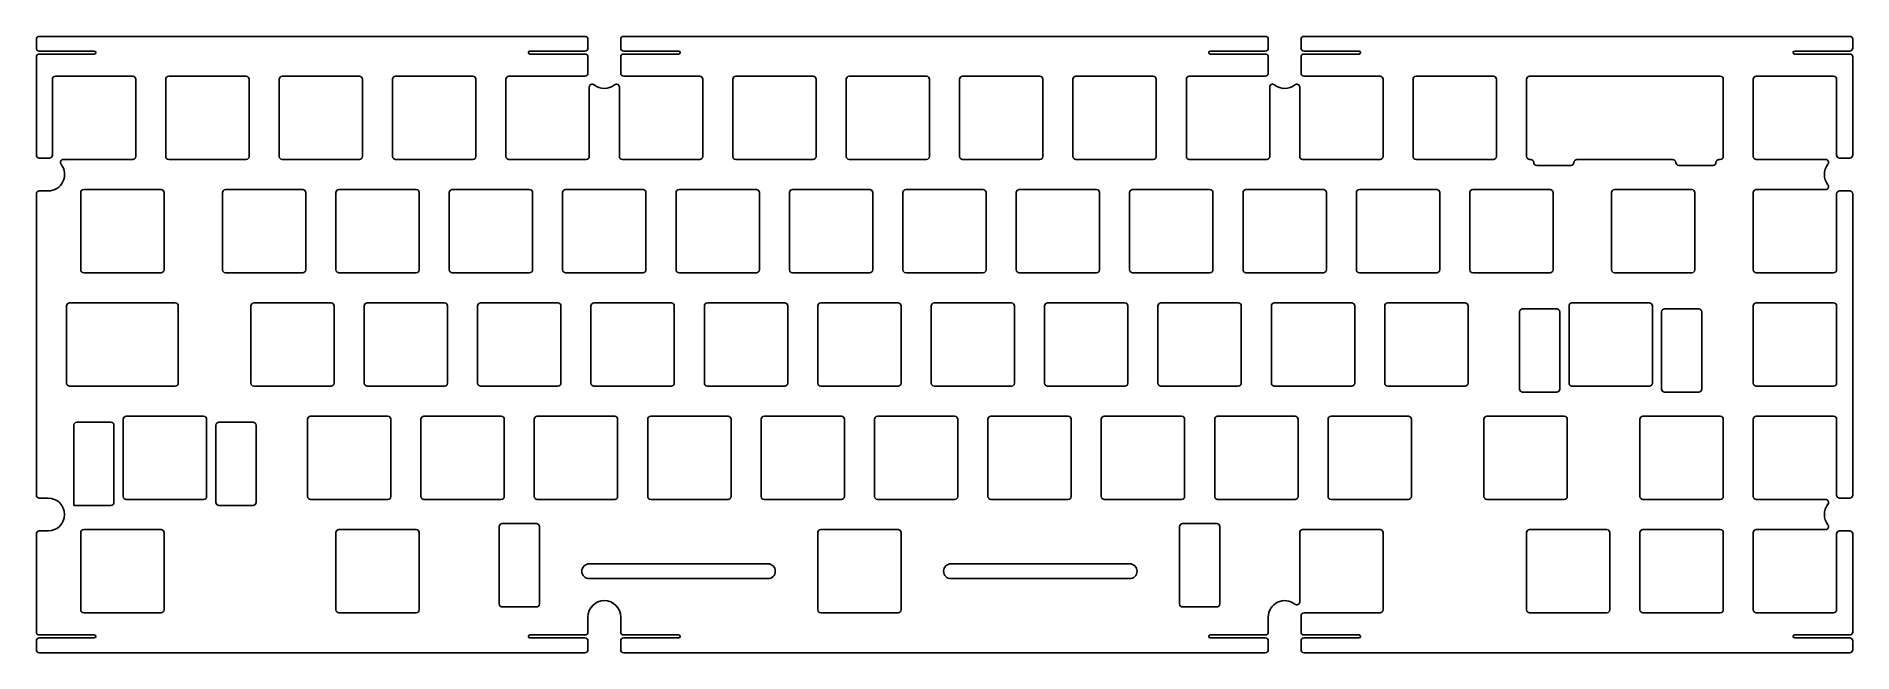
# Model space of a CAD drawing. Header units: millimetres. Extents: x 0 to 305, y -277 to -173.
import ezdxf

# ---------------------------------------------------------------- set-up
doc = ezdxf.new("R2010")
doc.units = ezdxf.units.MM

msp = doc.modelspace()

# ---------------------------------------------------------------- linework, layer by layer
at = {"color": 7, "linetype": 'Continuous', "lineweight": 25}
for p, q in [((-0.17, -175.37), (-0.17, -173.9)), ((92, -173.4), (0.33, -173.4)), ((92.5, -175.37), (92.5, -173.9)), ((98, -173.9), (98, -175.37)), ((206.3, -173.4), (98.5, -173.4)), ((206.8, -175.37), (206.8, -173.9)), ((212.3, -173.9), (212.3, -175.37)), ((304.48, -173.4), (212.8, -173.4)), ((304.98, -175.37), (304.98, -173.9)), ((-0.17, -193.37), (-0.17, -176.87)), ((0.33, -175.87), (9.57, -175.87)), ((9.57, -176.37), (0.33, -176.37)), ((82.75, -175.87), (92, -175.87)), ((92, -176.37), (82.75, -176.37)), ((92.5, -179.6), (92.5, -176.87)), ((98, -176.87), (98, -179.6)), ((98.5, -175.87), (107.75, -175.87)), ((107.75, -176.37), (98.5, -176.37)), ((197.05, -175.87), (206.3, -175.87)), ((206.3, -176.37), (197.05, -176.37)), ((206.8, -179.6), (206.8, -176.87)), ((212.3, -176.87), (212.3, -179.6)), ((212.8, -175.87), (222.05, -175.87)), ((222.05, -176.37), (212.8, -176.37)), ((295.23, -175.87), (304.48, -175.87)), ((304.48, -176.37), (295.23, -176.37)), ((304.98, -193.37), (304.98, -176.87)), ((2.52, -193.37), (2.52, -180.6)), ((3.02, -180.1), (16.02, -180.1)), ((16.52, -180.6), (16.52, -193.6)), ((21.57, -193.6), (21.57, -180.6)), ((22.07, -180.1), (35.08, -180.1)), ((35.58, -180.6), (35.58, -193.6)), ((40.62, -193.6), (40.62, -180.6)), ((41.12, -180.1), (54.12, -180.1)), ((54.62, -180.6), (54.62, -193.6)), ((59.67, -193.6), (59.67, -180.6)), ((60.17, -180.1), (73.17, -180.1)), ((73.67, -180.6), (73.67, -193.6)), ((78.72, -193.6), (78.72, -180.6)), ((79.22, -180.1), (92, -180.1)), ((92.72, -181.94), (92.72, -193.6)), ((97.78, -193.6), (97.78, -181.94)), ((98.5, -180.1), (111.28, -180.1)), ((111.78, -180.6), (111.78, -193.6)), ((116.83, -193.6), (116.83, -180.6)), ((117.33, -180.1), (130.32, -180.1)), ((130.82, -180.6), (130.82, -193.6)), ((135.88, -193.6), (135.88, -180.6)), ((136.38, -180.1), (149.38, -180.1)), ((149.88, -180.6), (149.88, -193.6)), ((154.93, -193.6), (154.93, -180.6)), ((155.43, -180.1), (168.43, -180.1)), ((168.93, -180.6), (168.93, -193.6)), ((173.97, -193.6), (173.97, -180.6)), ((174.47, -180.1), (187.47, -180.1)), ((187.97, -180.6), (187.97, -193.6)), ((193.03, -193.6), (193.03, -180.6)), ((193.53, -180.1), (206.3, -180.1)), ((207.03, -181.94), (207.03, -193.6)), ((212.07, -193.6), (212.07, -181.94)), ((212.8, -180.1), (225.57, -180.1)), ((226.07, -180.6), (226.07, -193.6)), ((231.12, -193.6), (231.12, -180.6)), ((231.62, -180.1), (244.62, -180.1)), ((245.12, -180.6), (245.12, -193.6)), ((250.18, -193.6), (250.18, -180.6)), ((250.68, -180.1), (282.73, -180.1)), ((283.23, -180.6), (283.23, -193.6)), ((288.27, -193.6), (288.27, -180.6)), ((288.77, -180.1), (301.77, -180.1)), ((302.27, -180.6), (302.27, -193.37)), ((0.33, -193.87), (2.02, -193.87)), ((16.02, -194.1), (4.37, -194.1)), ((35.08, -194.1), (22.07, -194.1)), ((54.12, -194.1), (41.12, -194.1)), ((73.17, -194.1), (60.17, -194.1)), ((92.22, -194.1), (79.22, -194.1)), ((111.28, -194.1), (98.28, -194.1)), ((130.32, -194.1), (117.33, -194.1)), ((149.38, -194.1), (136.38, -194.1)), ((168.43, -194.1), (155.43, -194.1)), ((187.47, -194.1), (174.47, -194.1)), ((206.53, -194.1), (193.53, -194.1)), ((225.57, -194.1), (212.57, -194.1)), ((244.62, -194.1), (231.62, -194.1)), ((250.89, -194.1), (250.68, -194.1)), ((257.64, -195.1), (251.89, -195.1)), ((274.76, -194.1), (258.64, -194.1)), ((281.51, -195.1), (275.76, -195.1)), ((282.73, -194.1), (282.51, -194.1)), ((300.43, -194.1), (288.77, -194.1)), ((302.77, -193.87), (304.48, -193.87)), ((-0.17, -199.87), (-0.17, -250.52)), ((1.82, -199.37), (0.33, -199.37)), ((7.29, -212.65), (7.29, -199.65)), ((7.79, -199.15), (20.79, -199.15)), ((21.29, -199.65), (21.29, -212.65)), ((31.1, -212.65), (31.1, -199.65)), ((31.6, -199.15), (44.6, -199.15)), ((45.1, -199.65), (45.1, -212.65)), ((50.15, -212.65), (50.15, -199.65)), ((50.65, -199.15), (63.65, -199.15)), ((64.15, -199.65), (64.15, -212.65)), ((69.2, -212.65), (69.2, -199.65)), ((69.7, -199.15), (82.7, -199.15)), ((83.2, -199.65), (83.2, -212.65)), ((88.25, -212.65), (88.25, -199.65)), ((88.75, -199.15), (101.75, -199.15)), ((102.25, -199.65), (102.25, -212.65)), ((107.3, -212.65), (107.3, -199.65)), ((107.8, -199.15), (120.8, -199.15)), ((121.3, -199.65), (121.3, -212.65)), ((126.35, -212.65), (126.35, -199.65)), ((126.85, -199.15), (139.85, -199.15)), ((140.35, -199.65), (140.35, -212.65)), ((145.4, -212.65), (145.4, -199.65)), ((145.9, -199.15), (158.9, -199.15)), ((159.4, -199.65), (159.4, -212.65)), ((164.45, -212.65), (164.45, -199.65)), ((164.95, -199.15), (177.95, -199.15)), ((178.45, -199.65), (178.45, -212.65)), ((183.5, -212.65), (183.5, -199.65)), ((184, -199.15), (197, -199.15)), ((197.5, -199.65), (197.5, -212.65)), ((202.55, -212.65), (202.55, -199.65)), ((203.05, -199.15), (216.05, -199.15)), ((216.55, -199.65), (216.55, -212.65)), ((221.6, -212.65), (221.6, -199.65)), ((222.1, -199.15), (235.1, -199.15)), ((235.6, -199.65), (235.6, -212.65)), ((240.65, -212.65), (240.65, -199.65)), ((241.15, -199.15), (254.15, -199.15)), ((254.65, -199.65), (254.65, -212.65)), ((264.46, -212.65), (264.46, -199.65)), ((264.96, -199.15), (277.96, -199.15)), ((278.46, -199.65), (278.46, -212.65)), ((288.27, -212.65), (288.27, -199.65)), ((288.77, -199.15), (300.43, -199.15)), ((302.27, -199.87), (302.27, -212.65)), ((304.48, -199.37), (302.77, -199.37)), ((304.98, -250.52), (304.98, -199.87)), ((20.79, -213.15), (7.79, -213.15)), ((44.6, -213.15), (31.6, -213.15)), ((63.65, -213.15), (50.65, -213.15)), ((82.7, -213.15), (69.7, -213.15)), ((101.75, -213.15), (88.75, -213.15)), ((120.8, -213.15), (107.8, -213.15)), ((139.85, -213.15), (126.85, -213.15)), ((158.9, -213.15), (145.9, -213.15)), ((177.95, -213.15), (164.95, -213.15)), ((197, -213.15), (184, -213.15)), ((216.05, -213.15), (203.05, -213.15)), ((235.1, -213.15), (222.1, -213.15)), ((254.15, -213.15), (241.15, -213.15)), ((277.96, -213.15), (264.96, -213.15)), ((301.77, -213.15), (288.77, -213.15)), ((4.91, -231.7), (4.91, -218.7)), ((5.41, -218.2), (23.17, -218.2)), ((23.67, -218.7), (23.67, -231.7)), ((35.86, -231.7), (35.86, -218.7)), ((36.36, -218.2), (49.36, -218.2)), ((49.86, -218.7), (49.86, -231.7)), ((54.91, -231.7), (54.91, -218.7)), ((55.41, -218.2), (68.41, -218.2)), ((68.91, -218.7), (68.91, -231.7)), ((73.96, -231.7), (73.96, -218.7)), ((74.46, -218.2), (87.46, -218.2)), ((87.96, -218.7), (87.96, -231.7)), ((93.01, -231.7), (93.01, -218.7)), ((93.51, -218.2), (106.51, -218.2)), ((107.01, -218.7), (107.01, -231.7)), ((112.06, -231.7), (112.06, -218.7)), ((112.56, -218.2), (125.56, -218.2)), ((126.06, -218.7), (126.06, -231.7)), ((131.11, -231.7), (131.11, -218.7)), ((131.61, -218.2), (144.61, -218.2)), ((145.11, -218.7), (145.11, -231.7)), ((150.16, -231.7), (150.16, -218.7)), ((150.66, -218.2), (163.66, -218.2)), ((164.16, -218.7), (164.16, -231.7)), ((169.21, -231.7), (169.21, -218.7)), ((169.71, -218.2), (182.71, -218.2)), ((183.21, -218.7), (183.21, -231.7)), ((188.26, -231.7), (188.26, -218.7)), ((188.76, -218.2), (201.76, -218.2)), ((202.26, -218.7), (202.26, -231.7)), ((207.31, -231.7), (207.31, -218.7)), ((207.81, -218.2), (220.81, -218.2)), ((221.31, -218.7), (221.31, -231.7)), ((226.36, -231.7), (226.36, -218.7)), ((226.86, -218.2), (239.86, -218.2)), ((240.36, -218.7), (240.36, -231.7)), ((249.01, -232.7), (249.01, -219.7)), ((249.51, -219.2), (255.26, -219.2)), ((255.76, -219.7), (255.76, -232.7)), ((257.32, -231.7), (257.32, -218.7)), ((257.82, -218.2), (270.82, -218.2)), ((271.32, -218.7), (271.32, -231.7)), ((272.88, -232.7), (272.88, -219.7)), ((273.38, -219.2), (279.13, -219.2)), ((279.63, -219.7), (279.63, -232.7)), ((288.27, -231.7), (288.27, -218.7)), ((288.77, -218.2), (301.77, -218.2)), ((302.27, -218.7), (302.27, -231.7)), ((23.17, -232.2), (5.41, -232.2)), ((49.36, -232.2), (36.36, -232.2)), ((68.41, -232.2), (55.41, -232.2)), ((87.46, -232.2), (74.46, -232.2)), ((106.51, -232.2), (93.51, -232.2)), ((125.56, -232.2), (112.56, -232.2)), ((144.61, -232.2), (131.61, -232.2)), ((163.66, -232.2), (150.66, -232.2)), ((182.71, -232.2), (169.71, -232.2)), ((201.76, -232.2), (188.76, -232.2)), ((220.81, -232.2), (207.81, -232.2)), ((239.86, -232.2), (226.86, -232.2)), ((255.26, -233.2), (249.51, -233.2)), ((270.82, -232.2), (257.82, -232.2)), ((279.13, -233.2), (273.38, -233.2)), ((301.77, -232.2), (288.77, -232.2)), ((14.43, -250.75), (14.43, -237.75)), ((14.93, -237.25), (27.93, -237.25)), ((28.43, -237.75), (28.43, -250.75)), ((45.39, -250.75), (45.39, -237.75)), ((45.89, -237.25), (58.89, -237.25)), ((59.39, -237.75), (59.39, -250.75)), ((64.44, -250.75), (64.44, -237.75)), ((64.94, -237.25), (77.94, -237.25)), ((78.44, -237.75), (78.44, -250.75)), ((83.49, -250.75), (83.49, -237.75)), ((83.99, -237.25), (96.99, -237.25)), ((97.49, -237.75), (97.49, -250.75)), ((102.54, -250.75), (102.54, -237.75)), ((103.04, -237.25), (116.04, -237.25)), ((116.54, -237.75), (116.54, -250.75)), ((121.59, -250.75), (121.59, -237.75)), ((122.09, -237.25), (135.09, -237.25)), ((135.59, -237.75), (135.59, -250.75)), ((140.64, -250.75), (140.64, -237.75)), ((141.14, -237.25), (154.14, -237.25)), ((154.64, -237.75), (154.64, -250.75)), ((159.69, -250.75), (159.69, -237.75)), ((160.19, -237.25), (173.19, -237.25)), ((173.69, -237.75), (173.69, -250.75)), ((178.74, -250.75), (178.74, -237.75)), ((179.24, -237.25), (192.24, -237.25)), ((192.74, -237.75), (192.74, -250.75)), ((197.79, -250.75), (197.79, -237.75)), ((198.29, -237.25), (211.29, -237.25)), ((211.79, -237.75), (211.79, -250.75)), ((216.84, -250.75), (216.84, -237.75)), ((217.34, -237.25), (230.34, -237.25)), ((230.84, -237.75), (230.84, -250.75)), ((243.03, -250.75), (243.03, -237.75)), ((243.53, -237.25), (256.53, -237.25)), ((257.03, -237.75), (257.03, -250.75)), ((269.23, -250.75), (269.23, -237.75)), ((269.73, -237.25), (282.73, -237.25)), ((283.23, -237.75), (283.23, -250.75)), ((288.27, -250.75), (288.27, -237.75)), ((288.77, -237.25), (301.77, -237.25)), ((302.27, -237.75), (302.27, -250.52)), ((6.12, -252.25), (6.12, -238.75)), ((6.62, -238.25), (12.37, -238.25)), ((12.87, -238.75), (12.87, -251.75)), ((29.99, -251.75), (29.99, -238.75)), ((30.49, -238.25), (36.24, -238.25)), ((36.74, -238.75), (36.74, -251.75)), ((0.33, -251.02), (1.82, -251.02)), ((12.37, -252.25), (6.12, -252.25)), ((27.93, -251.25), (14.93, -251.25)), ((36.24, -252.25), (30.49, -252.25)), ((58.89, -251.25), (45.89, -251.25)), ((77.94, -251.25), (64.94, -251.25)), ((96.99, -251.25), (83.99, -251.25)), ((116.04, -251.25), (103.04, -251.25)), ((135.09, -251.25), (122.09, -251.25)), ((154.14, -251.25), (141.14, -251.25)), ((173.19, -251.25), (160.19, -251.25)), ((192.24, -251.25), (179.24, -251.25)), ((211.29, -251.25), (198.29, -251.25)), ((230.34, -251.25), (217.34, -251.25)), ((256.53, -251.25), (243.53, -251.25)), ((282.73, -251.25), (269.73, -251.25)), ((300.43, -251.25), (288.77, -251.25)), ((302.77, -251.02), (304.48, -251.02)), ((7.79, -256.3), (20.79, -256.3)), ((50.65, -256.3), (63.65, -256.3)), ((77.59, -268.8), (77.59, -255.8)), ((78.09, -255.3), (83.84, -255.3)), ((84.34, -255.8), (84.34, -268.8)), ((131.61, -256.3), (144.61, -256.3)), ((191.89, -268.8), (191.89, -255.8)), ((192.39, -255.3), (198.14, -255.3)), ((198.64, -255.8), (198.64, -268.8)), ((212.57, -256.3), (225.57, -256.3)), ((250.68, -256.3), (263.68, -256.3)), ((269.73, -256.3), (282.73, -256.3)), ((288.77, -256.3), (300.43, -256.3)), ((-0.17, -257.02), (-0.17, -273.52)), ((1.82, -256.52), (0.33, -256.52)), ((7.29, -269.8), (7.29, -256.8)), ((21.29, -256.8), (21.29, -269.8)), ((50.15, -269.8), (50.15, -256.8)), ((64.15, -256.8), (64.15, -269.8)), ((131.11, -269.8), (131.11, -256.8)), ((145.11, -256.8), (145.11, -269.8)), ((212.07, -268.45), (212.07, -256.8)), ((226.07, -256.8), (226.07, -269.8)), ((250.18, -269.8), (250.18, -256.8)), ((264.18, -256.8), (264.18, -269.8)), ((269.23, -269.8), (269.23, -256.8)), ((283.23, -256.8), (283.23, -269.8)), ((288.27, -269.8), (288.27, -256.8)), ((302.27, -257.02), (302.27, -269.8)), ((304.48, -256.52), (302.77, -256.52)), ((304.98, -257.02), (304.98, -273.52)), ((92.72, -262.05), (122.72, -262.05)), ((153.5, -262.05), (183.5, -262.05)), ((122.72, -264.55), (92.72, -264.55)), ((183.5, -264.55), (153.5, -264.55)), ((20.79, -270.3), (7.79, -270.3)), ((63.65, -270.3), (50.65, -270.3)), ((78.09, -269.3), (83.84, -269.3)), ((92.5, -273.52), (92.5, -271)), ((98, -271), (98, -273.52)), ((144.61, -270.3), (131.61, -270.3)), ((192.39, -269.3), (198.14, -269.3)), ((206.8, -273.52), (206.8, -271)), ((212.3, -270.8), (212.3, -273.52)), ((225.57, -270.3), (212.8, -270.3)), ((263.68, -270.3), (250.68, -270.3)), ((282.73, -270.3), (269.73, -270.3)), ((301.77, -270.3), (288.77, -270.3)), ((0.33, -274.02), (9.57, -274.02)), ((9.57, -274.52), (0.33, -274.52)), ((82.75, -274.02), (92, -274.02)), ((92, -274.52), (82.75, -274.52)), ((98.5, -274.02), (107.75, -274.02)), ((107.75, -274.52), (98.5, -274.52)), ((197.05, -274.02), (206.3, -274.02)), ((206.3, -274.52), (197.05, -274.52)), ((212.8, -274.02), (222.05, -274.02)), ((222.05, -274.52), (212.8, -274.52)), ((295.23, -274.02), (304.48, -274.02)), ((304.48, -274.52), (295.23, -274.52)), ((-0.17, -275.02), (-0.17, -276.5)), ((92, -277), (0.33, -277)), ((92.5, -276.5), (92.5, -275.02)), ((98, -275.02), (98, -276.5)), ((206.3, -277), (98.5, -277)), ((206.8, -276.5), (206.8, -275.02)), ((212.3, -275.02), (212.3, -276.5)), ((304.48, -277), (212.8, -277)), ((304.98, -275.02), (304.98, -276.5))]:
    msp.add_line(p, q, dxfattribs=at)
for centre, radius, start, end in [((0.33, -173.9), 0.5, 90, 180), ((92, -173.9), 0.5, 0, 90), ((98.5, -173.9), 0.5, 90, 180), ((206.3, -173.9), 0.5, 0, 90), ((212.8, -173.9), 0.5, 90, 180), ((304.48, -173.9), 0.5, 0, 90), ((0.33, -175.37), 0.5, 180, 270), ((0.33, -176.87), 0.5, 90, 180), ((9.57, -176.12), 0.25, 270, 90), ((82.75, -176.12), 0.25, 90, 270), ((92, -175.37), 0.5, 270, 0), ((92, -176.87), 0.5, 360, 90), ((98.5, -175.37), 0.5, 180, 270), ((98.5, -176.87), 0.5, 90, 180), ((107.75, -176.12), 0.25, 270, 90), ((197.05, -176.12), 0.25, 90, 270), ((206.3, -175.37), 0.5, 270, 0), ((206.3, -176.87), 0.5, 0, 90), ((212.8, -175.37), 0.5, 180, 270), ((212.8, -176.87), 0.5, 90, 180), ((222.05, -176.12), 0.25, 270, 90), ((295.23, -176.12), 0.25, 90, 270), ((304.48, -175.37), 0.5, 270, 0), ((304.48, -176.87), 0.5, 0, 90), ((92, -179.6), 0.5, 270, 0), ((98.5, -179.6), 0.5, 180, 270), ((206.3, -179.6), 0.5, 270, 360), ((212.8, -179.6), 0.5, 180, 270), ((3.02, -180.6), 0.5, 90, 180), ((16.02, -180.6), 0.5, 0, 90), ((22.07, -180.6), 0.5, 90, 180), ((35.08, -180.6), 0.5, 0, 90), ((41.12, -180.6), 0.5, 90, 180), ((54.12, -180.6), 0.5, 0, 90), ((60.17, -180.6), 0.5, 90, 180), ((73.17, -180.6), 0.5, 0, 90), ((79.22, -180.6), 0.5, 90, 180), ((93.22, -181.94), 0.5, 51.4588, 180), ((95.25, -179.4), 2.75, 231.4588, 308.5412), ((97.28, -181.94), 0.5, 360, 128.5412), ((111.28, -180.6), 0.5, 0, 90), ((117.33, -180.6), 0.5, 90, 180), ((130.32, -180.6), 0.5, 0, 90), ((136.38, -180.6), 0.5, 90, 180), ((149.38, -180.6), 0.5, 0, 90), ((155.43, -180.6), 0.5, 90, 180), ((168.43, -180.6), 0.5, 0, 90), ((174.47, -180.6), 0.5, 90, 180), ((187.47, -180.6), 0.5, 0, 90), ((193.53, -180.6), 0.5, 90, 180), ((207.53, -181.94), 0.5, 51.4588, 180), ((209.55, -179.4), 2.75, 231.4588, 308.5412), ((211.57, -181.94), 0.5, 360, 128.5412), ((225.57, -180.6), 0.5, 0, 90), ((231.62, -180.6), 0.5, 90, 180), ((244.62, -180.6), 0.5, 0, 90), ((250.68, -180.6), 0.5, 90, 180), ((282.73, -180.6), 0.5, 0, 90), ((288.77, -180.6), 0.5, 90, 180), ((301.77, -180.6), 0.5, 0, 90), ((0.33, -193.37), 0.5, 180, 270), ((1.82, -196.62), 2.75, 270, 38.5412), ((2.02, -193.37), 0.5, 270, 360), ((4.37, -194.6), 0.5, 90, 218.5412), ((16.02, -193.6), 0.5, 270, 0), ((22.07, -193.6), 0.5, 180, 270), ((35.08, -193.6), 0.5, 270, 0), ((41.12, -193.6), 0.5, 180, 270), ((54.12, -193.6), 0.5, 270, 0), ((60.17, -193.6), 0.5, 180, 270), ((73.17, -193.6), 0.5, 270, 0), ((79.22, -193.6), 0.5, 180, 270), ((92.22, -193.6), 0.5, 270, 0), ((98.28, -193.6), 0.5, 180, 270), ((111.28, -193.6), 0.5, 270, 0), ((117.33, -193.6), 0.5, 180, 270), ((130.32, -193.6), 0.5, 270, 0), ((136.38, -193.6), 0.5, 180, 270), ((149.38, -193.6), 0.5, 270, 0), ((155.43, -193.6), 0.5, 180, 270), ((168.43, -193.6), 0.5, 270, 0), ((174.47, -193.6), 0.5, 180, 270), ((187.47, -193.6), 0.5, 270, 0), ((193.53, -193.6), 0.5, 180, 270), ((206.53, -193.6), 0.5, 270, 0), ((212.57, -193.6), 0.5, 180, 270), ((225.57, -193.6), 0.5, 270, 0), ((231.62, -193.6), 0.5, 180, 270), ((244.62, -193.6), 0.5, 270, 0), ((250.68, -193.6), 0.5, 180, 270), ((250.89, -194.6), 0.5, 0, 90), ((251.89, -194.6), 0.5, 180, 270), ((257.64, -194.6), 0.5, 270, 0), ((258.64, -194.6), 0.5, 90, 180), ((274.76, -194.6), 0.5, 0, 90), ((275.76, -194.6), 0.5, 180, 270), ((281.51, -194.6), 0.5, 270, 0), ((282.51, -194.6), 0.5, 90, 180), ((282.73, -193.6), 0.5, 270, 0), ((288.77, -193.6), 0.5, 180, 270), ((302.98, -196.62), 2.75, 141.4588, 218.5412), ((300.43, -194.6), 0.5, 321.4588, 90), ((302.77, -193.37), 0.5, 180, 270), ((304.48, -193.37), 0.5, 270, 360), ((300.43, -198.65), 0.5, 270, 38.5412), ((0.33, -199.87), 0.5, 90, 180), ((7.79, -199.65), 0.5, 90, 180), ((20.79, -199.65), 0.5, 0, 90), ((31.6, -199.65), 0.5, 90, 180), ((44.6, -199.65), 0.5, 0, 90), ((50.65, -199.65), 0.5, 90, 180), ((63.65, -199.65), 0.5, 0, 90), ((69.7, -199.65), 0.5, 90, 180), ((82.7, -199.65), 0.5, 0, 90), ((88.75, -199.65), 0.5, 90, 180), ((101.75, -199.65), 0.5, 0, 90), ((107.8, -199.65), 0.5, 90, 180), ((120.8, -199.65), 0.5, 0, 90), ((126.85, -199.65), 0.5, 90, 180), ((139.85, -199.65), 0.5, 360, 90), ((145.9, -199.65), 0.5, 90, 180), ((158.9, -199.65), 0.5, 360, 90), ((164.95, -199.65), 0.5, 90, 180), ((177.95, -199.65), 0.5, 360, 90), ((184, -199.65), 0.5, 90, 180), ((197, -199.65), 0.5, 360, 90), ((203.05, -199.65), 0.5, 90, 180), ((216.05, -199.65), 0.5, 360, 90), ((222.1, -199.65), 0.5, 90, 180), ((235.1, -199.65), 0.5, 360, 90), ((241.15, -199.65), 0.5, 90, 180), ((254.15, -199.65), 0.5, 360, 90), ((264.96, -199.65), 0.5, 90, 180), ((277.96, -199.65), 0.5, 360, 90), ((288.77, -199.65), 0.5, 90, 180), ((302.77, -199.87), 0.5, 90, 180), ((304.48, -199.87), 0.5, 360, 90), ((7.79, -212.65), 0.5, 180, 270), ((20.79, -212.65), 0.5, 270, 0), ((31.6, -212.65), 0.5, 180, 270), ((44.6, -212.65), 0.5, 270, 0), ((50.65, -212.65), 0.5, 180, 270), ((63.65, -212.65), 0.5, 270, 0), ((69.7, -212.65), 0.5, 180, 270), ((82.7, -212.65), 0.5, 270, 360), ((88.75, -212.65), 0.5, 180, 270), ((101.75, -212.65), 0.5, 270, 0), ((107.8, -212.65), 0.5, 180, 270), ((120.8, -212.65), 0.5, 270, 0), ((126.85, -212.65), 0.5, 180, 270), ((139.85, -212.65), 0.5, 270, 0), ((145.9, -212.65), 0.5, 180, 270), ((158.9, -212.65), 0.5, 270, 0), ((164.95, -212.65), 0.5, 180, 270), ((177.95, -212.65), 0.5, 270, 0), ((184, -212.65), 0.5, 180, 270), ((197, -212.65), 0.5, 270, 0), ((203.05, -212.65), 0.5, 180, 270), ((216.05, -212.65), 0.5, 270, 0), ((222.1, -212.65), 0.5, 180, 270), ((235.1, -212.65), 0.5, 270, 0), ((241.15, -212.65), 0.5, 180, 270), ((254.15, -212.65), 0.5, 270, 0), ((264.96, -212.65), 0.5, 180, 270), ((277.96, -212.65), 0.5, 270, 0), ((288.77, -212.65), 0.5, 180, 270), ((301.77, -212.65), 0.5, 270, 0), ((5.41, -218.7), 0.5, 90, 180), ((23.17, -218.7), 0.5, 0, 90), ((36.36, -218.7), 0.5, 90, 180), ((49.36, -218.7), 0.5, 0, 90), ((55.41, -218.7), 0.5, 90, 180), ((68.41, -218.7), 0.5, 0, 90), ((74.46, -218.7), 0.5, 90, 180), ((87.46, -218.7), 0.5, 0, 90), ((93.51, -218.7), 0.5, 90, 180), ((106.51, -218.7), 0.5, 0, 90), ((112.56, -218.7), 0.5, 90, 180), ((125.56, -218.7), 0.5, 0, 90), ((131.61, -218.7), 0.5, 90, 180), ((144.61, -218.7), 0.5, 0, 90), ((150.66, -218.7), 0.5, 90, 180), ((163.66, -218.7), 0.5, 0, 90), ((169.71, -218.7), 0.5, 90, 180), ((182.71, -218.7), 0.5, 0, 90), ((188.76, -218.7), 0.5, 90, 180), ((201.76, -218.7), 0.5, 0, 90), ((207.81, -218.7), 0.5, 90, 180), ((220.81, -218.7), 0.5, 0, 90), ((226.86, -218.7), 0.5, 90, 180), ((239.86, -218.7), 0.5, 0, 90), ((249.51, -219.7), 0.5, 90, 180), ((255.26, -219.7), 0.5, 0, 90), ((257.82, -218.7), 0.5, 90, 180), ((270.82, -218.7), 0.5, 0, 90), ((273.38, -219.7), 0.5, 90, 180), ((279.13, -219.7), 0.5, 0, 90), ((288.77, -218.7), 0.5, 90, 180), ((301.77, -218.7), 0.5, 0, 90), ((5.41, -231.7), 0.5, 180, 270), ((23.17, -231.7), 0.5, 270, 0), ((36.36, -231.7), 0.5, 180, 270), ((49.36, -231.7), 0.5, 270, 0), ((55.41, -231.7), 0.5, 180, 270), ((68.41, -231.7), 0.5, 270, 0), ((74.46, -231.7), 0.5, 180, 270), ((87.46, -231.7), 0.5, 270, 0), ((93.51, -231.7), 0.5, 180, 270), ((106.51, -231.7), 0.5, 270, 0), ((112.56, -231.7), 0.5, 180, 270), ((125.56, -231.7), 0.5, 270, 0), ((131.61, -231.7), 0.5, 180, 270), ((144.61, -231.7), 0.5, 270, 0), ((150.66, -231.7), 0.5, 180, 270), ((163.66, -231.7), 0.5, 270, 0), ((169.71, -231.7), 0.5, 180, 270), ((182.71, -231.7), 0.5, 270, 0), ((188.76, -231.7), 0.5, 180, 270), ((201.76, -231.7), 0.5, 270, 0), ((207.81, -231.7), 0.5, 180, 270), ((220.81, -231.7), 0.5, 270, 0), ((226.86, -231.7), 0.5, 180, 270), ((239.86, -231.7), 0.5, 270, 0), ((257.82, -231.7), 0.5, 180, 270), ((270.82, -231.7), 0.5, 270, 0), ((288.77, -231.7), 0.5, 180, 270), ((301.77, -231.7), 0.5, 270, 0), ((249.51, -232.7), 0.5, 180, 270), ((255.26, -232.7), 0.5, 270, 0), ((273.38, -232.7), 0.5, 180, 270), ((279.13, -232.7), 0.5, 270, 0), ((14.93, -237.75), 0.5, 90, 180), ((27.93, -237.75), 0.5, 0, 90), ((45.89, -237.75), 0.5, 90, 180), ((58.89, -237.75), 0.5, 0, 90), ((64.94, -237.75), 0.5, 90, 180), ((77.94, -237.75), 0.5, 0, 90), ((83.99, -237.75), 0.5, 90, 180), ((96.99, -237.75), 0.5, 0, 90), ((103.04, -237.75), 0.5, 90, 180), ((116.04, -237.75), 0.5, 0, 90), ((122.09, -237.75), 0.5, 90, 180), ((135.09, -237.75), 0.5, 0, 90), ((141.14, -237.75), 0.5, 90, 180), ((154.14, -237.75), 0.5, 0, 90), ((160.19, -237.75), 0.5, 90, 180), ((173.19, -237.75), 0.5, 0, 90), ((179.24, -237.75), 0.5, 90, 180), ((192.24, -237.75), 0.5, 0, 90), ((198.29, -237.75), 0.5, 90, 180), ((211.29, -237.75), 0.5, 0, 90), ((217.34, -237.75), 0.5, 90, 180), ((230.34, -237.75), 0.5, 0, 90), ((243.53, -237.75), 0.5, 90, 180), ((256.53, -237.75), 0.5, 0, 90), ((269.73, -237.75), 0.5, 90, 180), ((282.73, -237.75), 0.5, 0, 90), ((288.77, -237.75), 0.5, 90, 180), ((301.77, -237.75), 0.5, 0, 90), ((6.62, -238.75), 0.5, 90, 180), ((12.37, -238.75), 0.5, 360, 90), ((30.49, -238.75), 0.5, 90, 180), ((36.24, -238.75), 0.5, 360, 90), ((0.33, -250.52), 0.5, 180, 270), ((1.82, -253.77), 2.75, 270, 90), ((12.37, -251.75), 0.5, 270, 0), ((14.93, -250.75), 0.5, 180, 270), ((27.93, -250.75), 0.5, 270, 0), ((30.49, -251.75), 0.5, 180, 270), ((36.24, -251.75), 0.5, 270, 0), ((45.89, -250.75), 0.5, 180, 270), ((58.89, -250.75), 0.5, 270, 0), ((64.94, -250.75), 0.5, 180, 270), ((77.94, -250.75), 0.5, 270, 0), ((83.99, -250.75), 0.5, 180, 270), ((96.99, -250.75), 0.5, 270, 0), ((103.04, -250.75), 0.5, 180, 270), ((116.04, -250.75), 0.5, 270, 0), ((122.09, -250.75), 0.5, 180, 270), ((135.09, -250.75), 0.5, 270, 0), ((141.14, -250.75), 0.5, 180, 270), ((154.14, -250.75), 0.5, 270, 0), ((160.19, -250.75), 0.5, 180, 270), ((173.19, -250.75), 0.5, 270, 0), ((179.24, -250.75), 0.5, 180, 270), ((192.24, -250.75), 0.5, 270, 0), ((198.29, -250.75), 0.5, 180, 270), ((211.29, -250.75), 0.5, 270, 0), ((217.34, -250.75), 0.5, 180, 270), ((230.34, -250.75), 0.5, 270, 0), ((243.53, -250.75), 0.5, 180, 270), ((256.53, -250.75), 0.5, 270, 0), ((269.73, -250.75), 0.5, 180, 270), ((282.73, -250.75), 0.5, 270, 0), ((288.77, -250.75), 0.5, 180, 270), ((302.98, -253.77), 2.75, 141.4588, 218.5412), ((300.43, -251.75), 0.5, 321.4588, 90), ((302.77, -250.52), 0.5, 180, 270), ((304.48, -250.52), 0.5, 270, 0), ((7.79, -256.8), 0.5, 90, 180), ((20.79, -256.8), 0.5, 0, 90), ((50.65, -256.8), 0.5, 90, 180), ((63.65, -256.8), 0.5, 0, 90), ((78.09, -255.8), 0.5, 90, 180), ((83.84, -255.8), 0.5, 0, 90), ((131.61, -256.8), 0.5, 90, 180), ((144.61, -256.8), 0.5, 0, 90), ((192.39, -255.8), 0.5, 90, 180), ((198.14, -255.8), 0.5, 0, 90), ((212.57, -256.8), 0.5, 90, 180), ((225.57, -256.8), 0.5, 0, 90), ((250.68, -256.8), 0.5, 90, 180), ((263.68, -256.8), 0.5, 0, 90), ((269.73, -256.8), 0.5, 90, 180), ((282.73, -256.8), 0.5, 0, 90), ((288.77, -256.8), 0.5, 90, 180), ((300.43, -255.8), 0.5, 270, 38.5412), ((0.33, -257.02), 0.5, 90, 180), ((302.77, -257.02), 0.5, 90, 180), ((304.48, -257.02), 0.5, 0, 90), ((92.72, -263.3), 1.25, 90, 270), ((122.72, -263.3), 1.25, 270, 90), ((153.5, -263.3), 1.25, 90, 270), ((183.5, -263.3), 1.25, 270, 90), ((95.25, -271), 2.75, 0, 180), ((209.55, -271), 2.75, 51.4588, 180), ((211.57, -268.45), 0.5, 231.4588, 360), ((7.79, -269.8), 0.5, 180, 270), ((20.79, -269.8), 0.5, 270, 0), ((50.65, -269.8), 0.5, 180, 270), ((63.65, -269.8), 0.5, 270, 0), ((78.09, -268.8), 0.5, 180, 270), ((83.84, -268.8), 0.5, 270, 360), ((131.61, -269.8), 0.5, 180, 270), ((144.61, -269.8), 0.5, 270, 0), ((192.39, -268.8), 0.5, 180, 270), ((198.14, -268.8), 0.5, 270, 0), ((212.8, -270.8), 0.5, 90, 180), ((225.57, -269.8), 0.5, 270, 0), ((250.68, -269.8), 0.5, 180, 270), ((263.68, -269.8), 0.5, 270, 0), ((269.73, -269.8), 0.5, 180, 270), ((282.73, -269.8), 0.5, 270, 0), ((288.77, -269.8), 0.5, 180, 270), ((301.77, -269.8), 0.5, 270, 0), ((0.33, -275.02), 0.5, 90, 180), ((0.33, -273.52), 0.5, 180, 270), ((9.57, -274.27), 0.25, 270, 90), ((82.75, -274.27), 0.25, 90, 270), ((92, -273.52), 0.5, 270, 0), ((92, -275.02), 0.5, 0, 90), ((98.5, -273.52), 0.5, 180, 270), ((98.5, -275.02), 0.5, 90, 180), ((107.75, -274.27), 0.25, 270, 90), ((197.05, -274.27), 0.25, 90, 270), ((206.3, -273.52), 0.5, 270, 0), ((206.3, -275.02), 0.5, 0, 90), ((212.8, -273.52), 0.5, 180, 270), ((212.8, -275.02), 0.5, 90, 180), ((222.05, -274.27), 0.25, 270, 90), ((295.23, -274.27), 0.25, 90, 270), ((304.48, -273.52), 0.5, 270, 0), ((304.48, -275.02), 0.5, 0, 90), ((0.33, -276.5), 0.5, 180, 270), ((92, -276.5), 0.5, 270, 0), ((98.5, -276.5), 0.5, 180, 270), ((206.3, -276.5), 0.5, 270, 360), ((212.8, -276.5), 0.5, 180, 270), ((304.48, -276.5), 0.5, 270, 360)]:
    msp.add_arc(centre, radius, start, end, dxfattribs=at)

doc.saveas('drawing.dxf')
